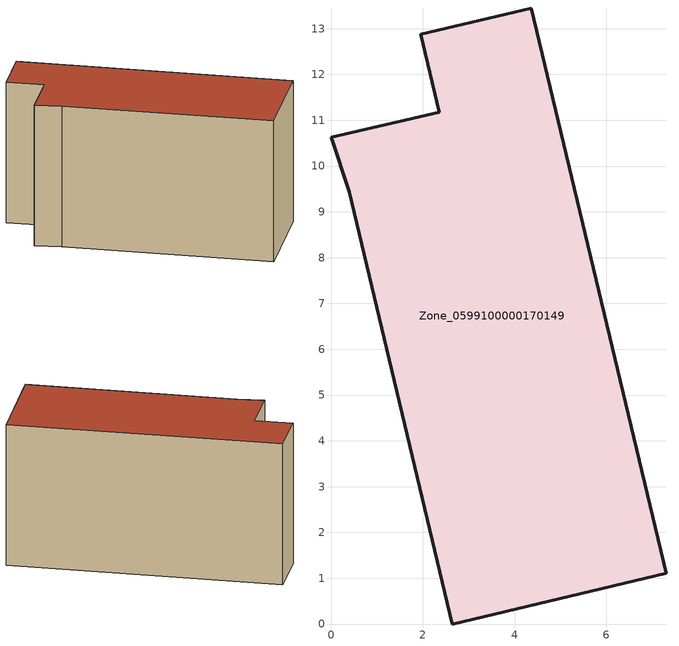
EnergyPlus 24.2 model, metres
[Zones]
Zone_0599100000170149
 floor ground (C_G): 7.31,1.11 2.64,0 0.39,9.44 0,10.62 2.35,11.18 1.95,12.88 4.36,13.45 z0
 wall outside (C_F): 1.95,12.88 2.35,11.18 0,10.62 0.39,9.44 2.64,0 7.31,1.11 4.36,13.45 1.95,12.88 z0:6.85
 roof outside (C_R): 7.31,1.11 4.36,13.45 1.95,12.88 2.35,11.18 0,10.62 0.39,9.44 2.64,0 z6.85
[BUILDING]
Pand.0599100000170149: North Axis=0; Terrain=City; Loads Convergence Tolerance Value=0.04; Temperature Convergence Tolerance Value=0.4; Solar Distribution=FullExterior; Maximum Number of Warmup Days=25; Minimum Number of Warmup Days=1
[Site:Location]
Rotterdam.The.Hague.AP_ZH_NLD Design_Conditions: Latitude=51.96; Longitude=4.45; Time Zone=1; Elevation=-4.5
[SITE:GROUNDTEMPERATURE:BUILDINGSURFACE]
18, 18, 18, 18, 18, 18, 18, 18, 18, 18, 18, 18
[MATERIAL] Thermal Absorptance=0.9; Solar Absorptance=0.7; Visible Absorptance=0.7
Name | Roughness | Thickness | Conductivity | Density | Specific Heat
G.TI.1992-2005 | MediumSmooth | 0.15 | 0.06 | 540 | 1210
F.TI.1992-2005 | Rough | 0.3 | 0.12 | 1920 | 840
R.TI.1992-2005 | MediumRough | 0.2 | 0.08 | 1500 | 1000
[CONSTRUCTION]
C_G: G.TI.1992-2005
C_F: F.TI.1992-2005
C_R: R.TI.1992-2005
[ZONE]
Zone_0599100000170149: Type=1; Multiplier=1; Ceiling Height=Autocalculate; Volume=Autocalculate; Floor Area=autocalculate; Part of Total Floor Area=Yes
[ZONEINFILTRATION:DESIGNFLOWRATE]
Infil_Zone_0599100000170149: Zone or ZoneList or Space or SpaceList=Zone_0599100000170149; Schedule=AlwaysOn; Design Flow Rate Calculation Method=Flow/Area; Flow Rate per Floor Area=0.0015; Constant Term Coefficient=1; Temperature Term Coefficient=0; Velocity Term Coefficient=0; Velocity Squared Term Coefficient=0
[HVACTEMPLATE:ZONE:IDEALLOADSAIRSYSTEM]
Zone_0599100000170149: Maximum Heating Supply Air Temperature=50; Minimum Cooling Supply Air Temperature=13; Maximum Heating Supply Air Humidity Ratio=0.0156; Minimum Cooling Supply Air Humidity Ratio=0.0077; Heating Limit=NoLimit; Cooling Limit=NoLimit; Dehumidification Control Type=ConstantSensibleHeatRatio; Cooling Sensible Heat Ratio=0.7; Dehumidification Setpoint=60; Humidification Control Type=None; Humidification Setpoint=30; Outdoor Air Method=None; Outdoor Air Flow Rate per Person=0.00944; Outdoor Air Flow Rate per Zone Floor Area=0; Outdoor Air Flow Rate per Zone=0; Demand Controlled Ventilation Type=None; Outdoor Air Economizer Type=NoEconomizer; Heat Recovery Type=None; Sensible Heat Recovery Effectiveness=0.7; Latent Heat Recovery Effectiveness=0.65
[ZONECONTROL:THERMOSTAT]
ThermostatControl_Zone_0599100000170149: Zone or ZoneList=Zone_0599100000170149; Control Type Schedule=DualSetpointControlType; Control 1=Thermostat_Zone_0599100000170149; Temperature Difference Between Cutout And Setpoint=0
[THERMOSTATSETPOINT:DUALSETPOINT]
Thermostat_Zone_0599100000170149: Heating Setpoint Temperature Schedule=HeatingSetpoint_Zone_0599100000170149; Cooling Setpoint Temperature Schedule=CoolingSetpoint_Zone_0599100000170149
[SCHEDULE:COMPACT]
HeatingSetpoint_Zone_0599100000170149: Through: 12/31, For: AllDays, Until: 24:00, 21
CoolingSetpoint_Zone_0599100000170149: Through: 12/31, For: AllDays, Until: 24:00, 24
DualSetpointControlType: Through: 12/31, For: AllDays, Until: 24:00, 4
AlwaysOn: Through: 12/31, For: AllDays, Until: 24:00, 1
